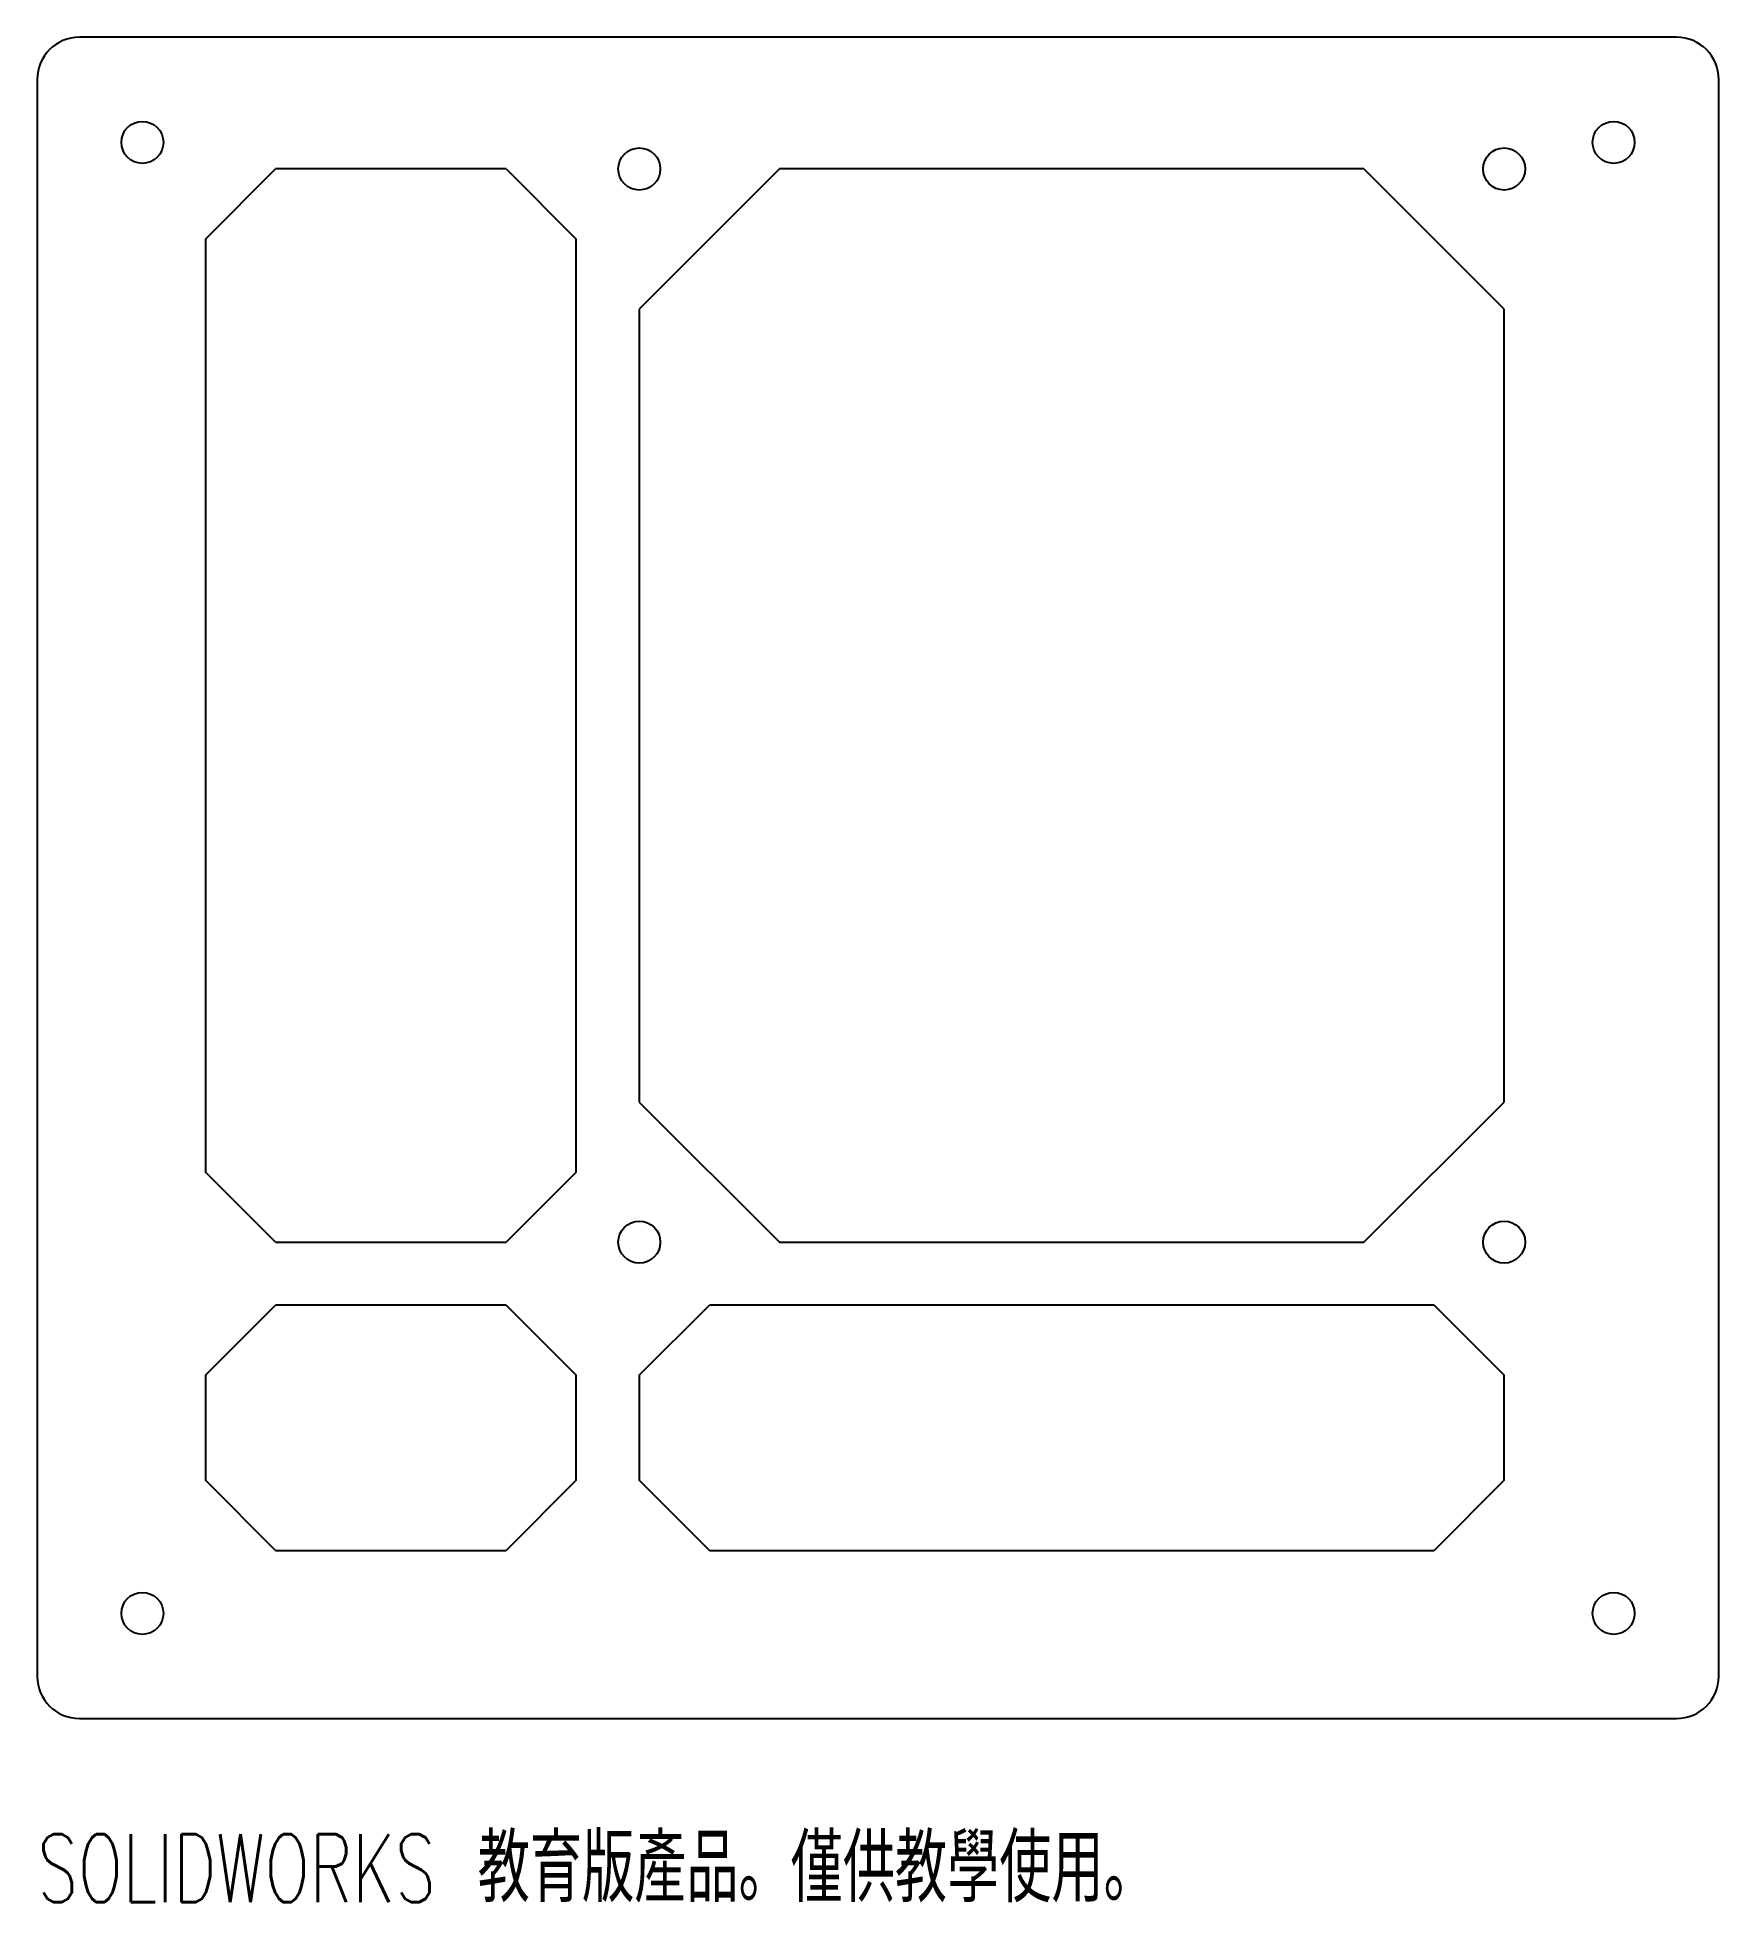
# Paper-space layout '_上視' of a CAD drawing. Header units: millimetres. Extents: x -60 to 60, y -73 to 60.
import ezdxf

# ---------------------------------------------------------------- set-up
doc = ezdxf.new("R2010")
doc.units = ezdxf.units.MM
doc.styles.add('SLDTEXTSTYLE0', font='TXT', dxfattribs={"width": 0.7, "bigfont": 'bigfont'})

psp = doc.layouts.new('_上視')

# ---------------------------------------------------------------- linework, layer by layer
at = {"color": 7, "linetype": 'Continuous', "lineweight": 25}
for p, q in [((57, 60), (-57, 60)), ((-60, 57), (-60, -57)), ((60, -57), (60, 57)), ((-48, 45.6), (-43, 50.6)), ((-26.535, 50.6), (-43, 50.6)), ((-26.535, 50.6), (-21.535, 45.6)), ((-7.035, 50.6), (-17.035, 40.6)), ((34.685, 50.6), (-7.035, 50.6)), ((44.685, 40.6), (34.685, 50.6)), ((-48, 45.6), (-48, -21)), ((-21.535, -21), (-21.535, 45.6)), ((-17.035, 40.6), (-17.035, -16)), ((44.685, -16), (44.685, 40.6)), ((-17.035, -16), (-7.035, -26)), ((34.685, -26), (44.685, -16)), ((-43, -26), (-48, -21)), ((-21.535, -21), (-26.535, -26)), ((-43, -26), (-26.535, -26)), ((-7.035, -26), (34.685, -26)), ((-48, -35.5), (-43, -30.5)), ((-26.535, -30.5), (-43, -30.5)), ((-26.535, -30.5), (-21.535, -35.5)), ((-17.035, -35.5), (-12.035, -30.5)), ((39.685, -30.5), (-12.035, -30.5)), ((39.685, -30.5), (44.685, -35.5)), ((-48, -35.5), (-48, -43)), ((-21.535, -43), (-21.535, -35.5)), ((-17.035, -35.5), (-17.035, -43)), ((44.685, -43), (44.685, -35.5)), ((-43, -48), (-48, -43)), ((-21.535, -43), (-26.535, -48)), ((-12.035, -48), (-17.035, -43)), ((44.685, -43), (39.685, -48)), ((-43, -48), (-26.535, -48)), ((-12.035, -48), (39.685, -48)), ((-57, -60), (57, -60))]:
    psp.add_line(p, q, dxfattribs=at)
for centre in [(-52.5, 52.5), (52.5, 52.5), (-17.035, 50.6), (44.685, 50.6), (-17.035, -26), (44.685, -26), (-52.5, -52.5), (52.5, -52.5)]:
    psp.add_circle(centre, 1.5, dxfattribs=at)
for centre, start, end in [((-57, 57), 90, 180), ((57, 57), 0, 90), ((-57, -57), 180, 270), ((57, -57), 270, 0)]:
    psp.add_arc(centre, 3, start, end, dxfattribs=at)

# ---------------------------------------------------------------- texts
at = {"color": 7, "linetype": 'Continuous', "insert": (-60, -68.27), "char_height": 4.83362, "attachment_point": 1, "style": 'SLDTEXTSTYLE0'}
psp.add_mtext('SOLIDWORKS 教育版產品。僅供教學使用。', dxfattribs=at)

doc.saveas('drawing.dxf')
